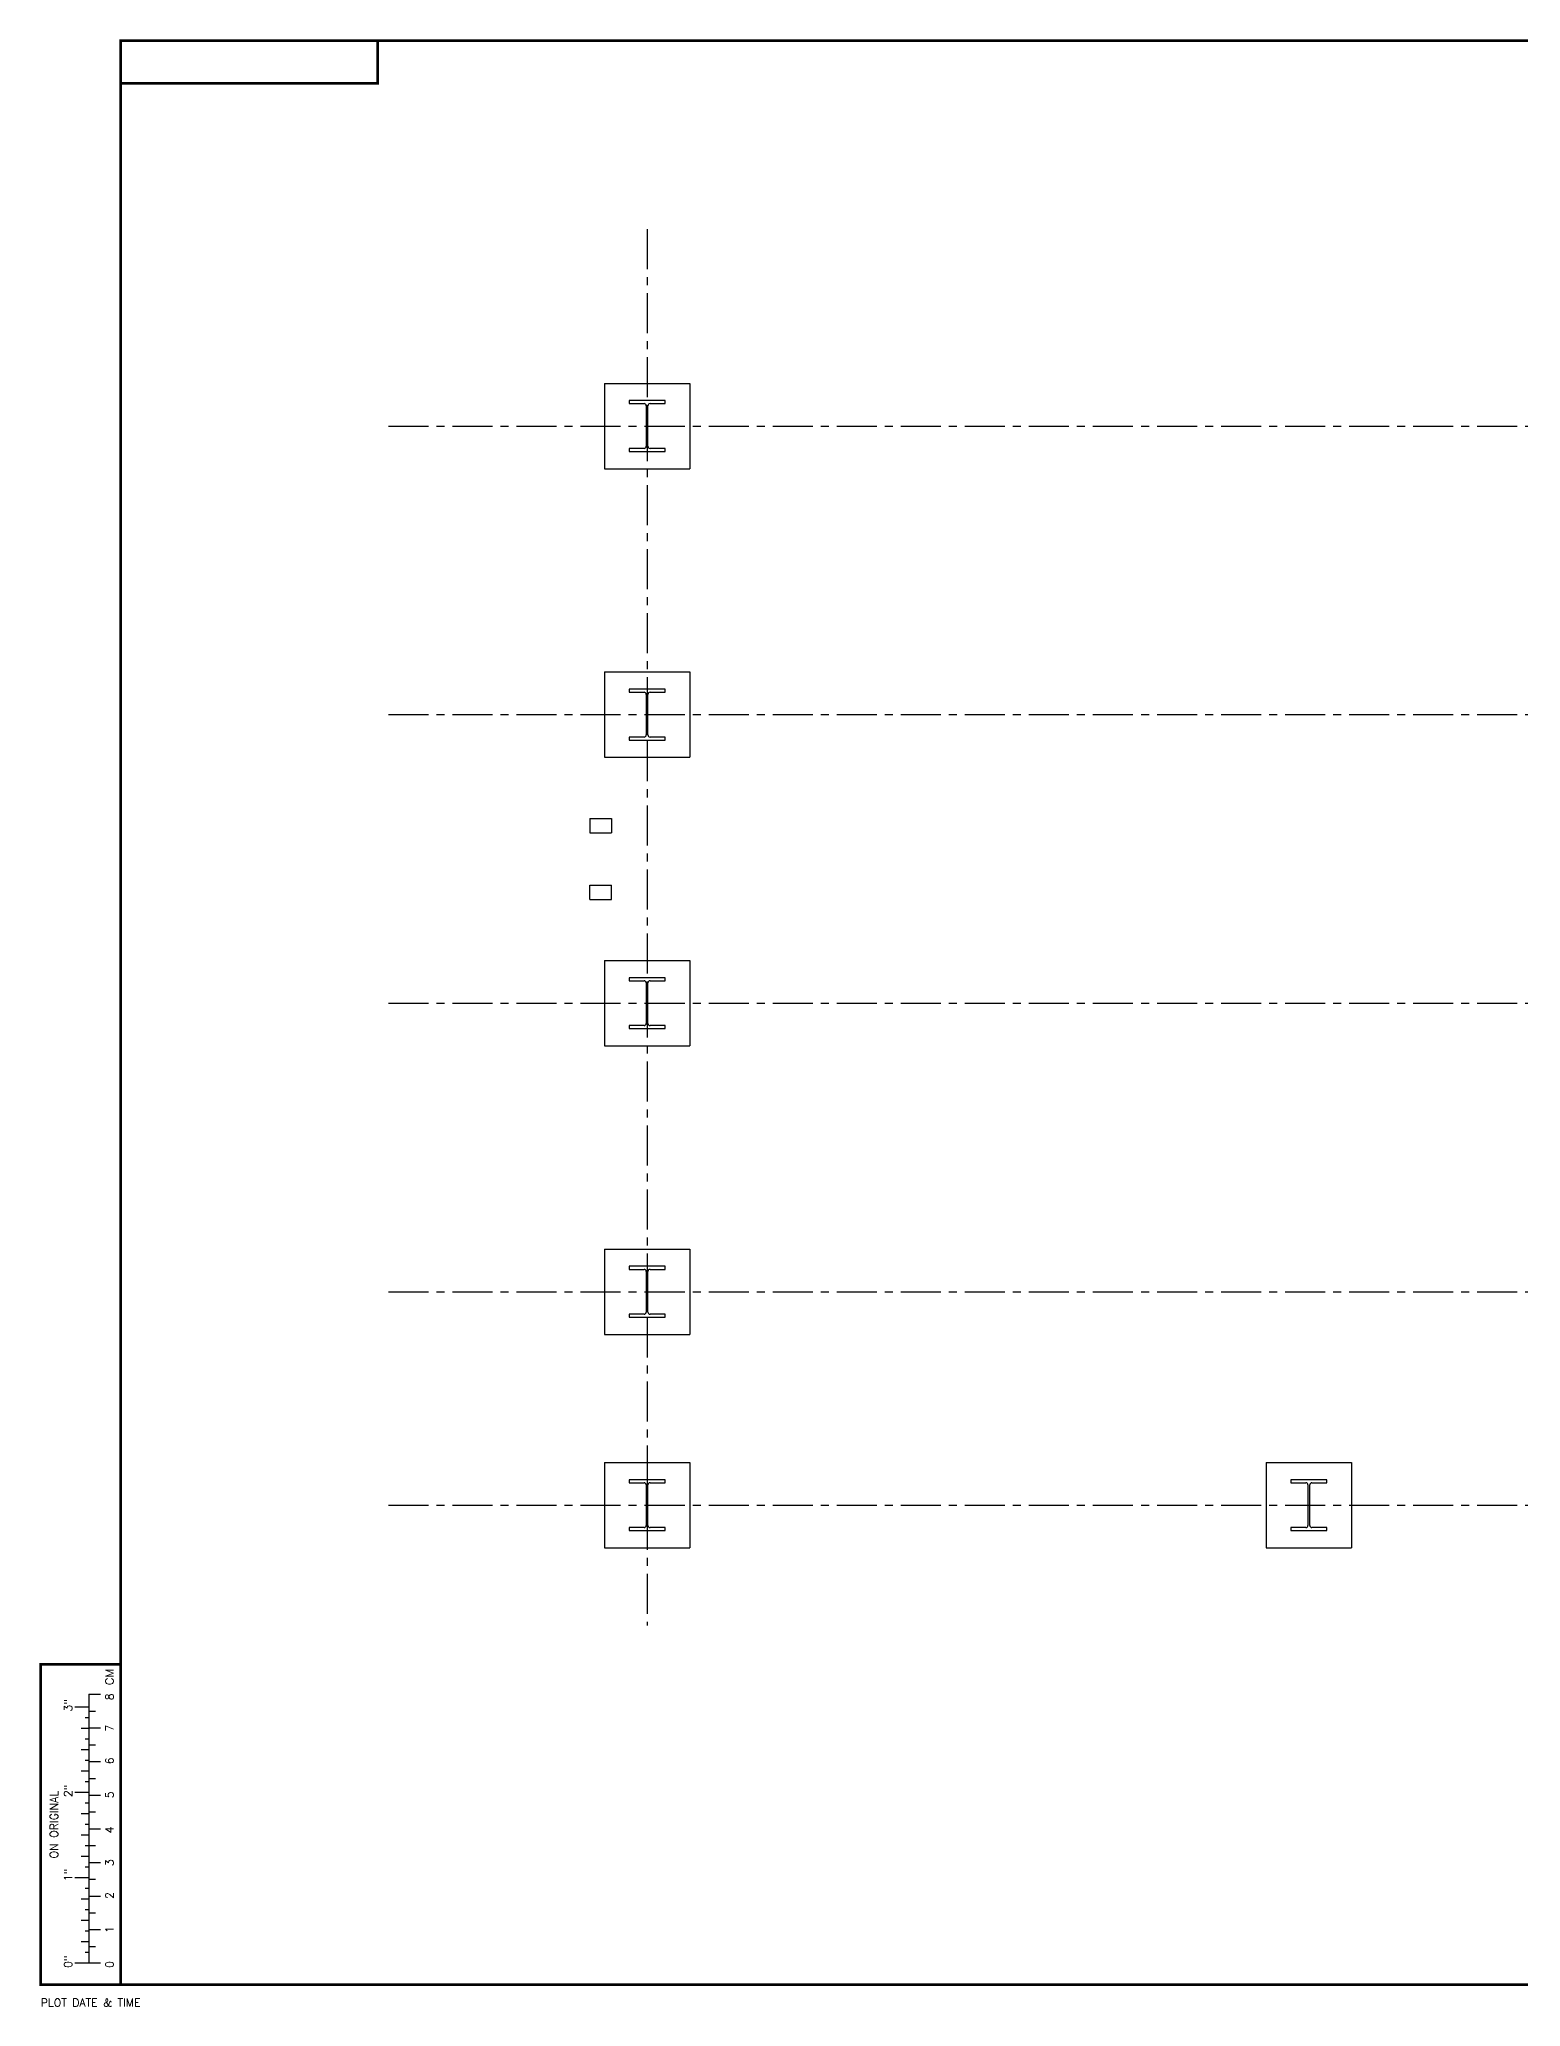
# Model space of a CAD drawing. Header units: inches. Extents: x 4 to 836, y 12 to 568.
# Drawn here: x 4 to 420, y 15 to 568 of the extents above; entities that cross this region are included whole.
import ezdxf
from ezdxf.enums import TextEntityAlignment as Align

# ---------------------------------------------------------------- set-up
doc = ezdxf.new("R2010")
doc.units = ezdxf.units.IN
doc.header["$LTSCALE"] = 9
doc.header["$MEASUREMENT"] = 0
doc.linetypes.add('CENTER', pattern=[2, 1.25, -0.25, 0.25, -0.25])
doc.layers.add('BORDER', color=7, linetype='Continuous')
doc.layers.add('CEN', color=9, linetype='CENTER')
doc.styles.add('BORDER2', font='ROMANS', dxfattribs={"width": 0.8, "height": 0.12})
doc.styles.add('ROMAND', font='romand.shx', dxfattribs={"height": 4.5})
doc.styles.add('ROMANS', font='romans.shx', dxfattribs={"height": 3})
doc.styles.add('USSLOGOBOLD', font='sanssb__.ttf')

# ---------------------------------------------------------------- blocks, each defined once
blk = doc.blocks.new('USS-GW_border')
at = {"layer": 'BORDER'}
for p, q in [((0.7279325736032919, 4.275287891550522), (0.8636974279407583, 4.275287891550522)), ((0.7298507139385267, 1.129004165987414), (0.7298507139385267, 4.275287891550522)), ((0.7279325736032919, 4.124887891550525), (0.5640635299560389, 4.124887891550525)), ((0.7279325736032919, 3.999887891550525), (0.68509306657719, 3.999887891550525)), ((0.7279325736032919, 4.078387891550523), (0.8037701816526182, 4.078387891550523)), ((0.7279325736032919, 3.874887891550525), (0.6357412166928301, 3.874887891550525)), ((0.7279325736032919, 3.749887891550525), (0.68509306657719, 3.749887891550525)), ((0.7279325736032919, 3.881487891550523), (0.8636974279407583, 3.881487891550523)), ((0.7279325736032919, 3.624887891550525), (0.6357412166928301, 3.624887891550525)), ((0.7279325736032919, 3.499887891550525), (0.68509306657719, 3.499887891550525)), ((0.7279325736032919, 3.684587891550524), (0.8037701816526182, 3.684587891550524)), ((0.7279325736032919, 3.487687891550525), (0.8636974279407583, 3.487687891550525)), ((0.7279325736032919, 3.374887891550525), (0.6357412166928301, 3.374887891550525)), ((0.7279325736032919, 3.249887891550525), (0.68509306657719, 3.249887891550525)), ((0.7279325736032919, 3.290787891550525), (0.8037701816526182, 3.290787891550525)), ((0.7279325736032919, 3.124887891550525), (0.5640635299560389, 3.124887891550525)), ((0.7279325736032919, 2.999887891550525), (0.68509306657719, 2.999887891550525)), ((0.7279325736032919, 3.093887891550526), (0.8636974279407583, 3.093887891550526)), ((0.7279325736032919, 2.874887891550525), (0.6357412166928301, 2.874887891550525)), ((0.7279325736032919, 2.896987891550526), (0.8037701816526182, 2.896987891550526)), ((0.7279325736032919, 2.624887891550525), (0.6357412166928301, 2.624887891550525)), ((0.7279325736032919, 2.749887891550525), (0.68509306657719, 2.749887891550525)), ((0.7279325736032919, 2.700087891550523), (0.8636974279407583, 2.700087891550523)), ((0.7279325736032919, 2.374887891550525), (0.6357412166928301, 2.374887891550525)), ((0.7279325736032919, 2.499887891550525), (0.68509306657719, 2.499887891550525)), ((0.7279325736032919, 2.503187891550524), (0.8037701816526182, 2.503187891550524)), ((0.7279325736032919, 2.306287891550525), (0.8636974279407583, 2.306287891550525)), ((0.7279325736032919, 2.124887891550525), (0.5640635299560389, 2.124887891550525)), ((0.7279325736032919, 2.249887891550525), (0.68509306657719, 2.249887891550525)), ((0.7298507139385267, 2.109387891550525), (0.8037701816526182, 2.109387891550525)), ((0.7279325736032919, 1.874887891550525), (0.6357412166928301, 1.874887891550525)), ((0.7279325736032919, 1.999887891550525), (0.68509306657719, 1.999887891550525)), ((0.7279325736032919, 1.912487891550526), (0.8636974279407583, 1.912487891550526)), ((0.7279325736032919, 1.624887891550525), (0.6357412166928301, 1.624887891550525)), ((0.7279325736032919, 1.749887891550525), (0.68509306657719, 1.749887891550525)), ((0.7279325736032919, 1.715587891550523), (0.8037701816526182, 1.715587891550523)), ((0.7279325736032919, 1.499887891550525), (0.68509306657719, 1.499887891550525)), ((0.7279325736032919, 1.518687891550523), (0.8636974279407583, 1.518687891550523)), ((0.7279325736032919, 1.374887891550525), (0.6357412166928301, 1.374887891550525)), ((0.7279325736032919, 1.249887891550525), (0.68509306657719, 1.249887891550525)), ((0.7279325736032919, 1.321787891550524), (0.8037701816526182, 1.321787891550524)), ((0.5640635299560389, 1.129004165987414), (0.8636974279407583, 1.129004165987414))]:
    blk.add_line(p, q, dxfattribs=at)
blk.add_lwpolyline([(4.108700664159099, 23.64488789155053, 0.0313, 0.0313, 0), (4.108700664159099, 23.14488789155053, 0.03125, 0.03125, 0), (1.100062386569872, 23.14488789155053, 0, 0, 0)], format="xyseb", dxfattribs=at)
for points, const_width in [([(1.100062386569872, 0.8748878915505252), (34.63631238656987, 0.8748878915505252), (34.63631238656987, 23.64488789155053), (1.100062386569872, 23.64488789155053), (1.100062386569872, 0.8748878915505252)], 0.0309375), ([(1.100062386569872, 0.8748878915505252), (0.1625623865698722, 0.8748878915505252), (0.1625623865698722, 4.624887891550525), (1.100062386569872, 4.624887891550525)], 0.03125)]:
    blk.add_lwpolyline(points, dxfattribs=dict(at, const_width=const_width))
at = {"layer": 'BORDER', "style": 'ROMANS', "width": 1.050480776241456}
blk.add_text('CM', height=0.09375, rotation=90, dxfattribs=at).set_placement((1.015508798060219, 4.381903843136829), (1.015508798060219, 4.574179342359595), align=Align.FIT)
at = {"layer": 'BORDER', "style": 'ROMANS'}
for s, p in [('3"', (0.5305405288680819, 4.073402109309252)), ('8', (1.015508798060219, 4.205412153551751)), ('7', (1.015508798060219, 3.838079856529152)), ('6', (1.015508798060219, 3.454963749868863)), ('2"', (0.5305405288680819, 3.071847643208574)), ('5', (1.015508798060219, 3.057498725356129)), ('4', (1.015508798060219, 2.645684782990947)), ('3', (1.015508798060219, 2.262568676330658)), ('1"', (0.5305405288680819, 2.086076986745581)), ('2', (1.015508798060219, 1.87945256967037)), ('1', (1.015508798060219, 1.481987545157632)), ('0"', (0.5305405288680819, 1.070173602792454)), ('0', (1.015508798060219, 1.070173602792454))]:
    blk.add_text(s, height=0.09375, rotation=90, dxfattribs=at).set_placement(p)
blk.add_text('ON ORIGINAL', height=0.09375, rotation=90, dxfattribs=at).set_placement((0.3652878800798136, 2.748996991528553), align=Align.CENTER)
blk.add_text('PLOT DATE & TIME', height=0.09375, dxfattribs=at).set_placement((0.1625623865698686, 0.6637207892314141), align=Align.MIDDLE_LEFT)
at = {"layer": 'BORDER', "color": 4, "style": 'ROMAND', "flags": 8}
blk.add_attdef('UPPER_DWG_NO', text='', height=0.25, rotation=180, dxfattribs=at).set_placement((2.604381525364482, 23.39488789155053), align=Align.MIDDLE_CENTER)
at = {"layer": 'BORDER', "color": 4, "style": 'ROMANS', "width": 0.85, "flags": 8}
for tag, p in [('LINE_1', (29.66751920251926, 3.873879415603681)), ('LINE_2', (29.66751920251926, 3.567562891550526)), ('LINE_3', (29.66751920251926, 3.260237891550524)), ('LINE_4', (29.66751920251926, 2.952715129889401))]:
    blk.add_attdef(tag, p, '', height=0.1875, dxfattribs=at)
at = {"layer": 'BORDER', "color": 6, "style": 'BORDER2', "flags": 12}
blk.add_attdef('PROJECT', text='', height=0.1547662072298731, dxfattribs=at).set_placement((22.53078630814451, 2.741052167316309), align=Align.MIDDLE_LEFT)
at = {"layer": 'BORDER', "color": 3, "style": 'ROMANS', "width": 0.85}
for tag, p in [('7-LINE-TOP', (24.94881238656987, 2.760883669072985)), ('7-LINE', (24.94881238656987, 2.702553686912303)), ('7-LINE-BOT', (24.94881238656987, 2.641890505465191)), ('6-LINE-TOP', (24.94881238656987, 2.510883669072985)), ('6-LINE', (24.94881238656987, 2.452553686912303)), ('5-LINE-TOP', (24.94881238656987, 2.260883669072985)), ('6-LINE-BOT', (24.94881238656987, 2.391890505465191)), ('5-LINE', (24.94881238656987, 2.202553686912303)), ('5-LINE-BOT', (24.94881238656987, 2.141890505465191)), ('4-LINE-TOP', (24.94881238656987, 2.010883669072985)), ('4-LINE', (24.94881238656987, 1.952553686912303)), ('4-LINE-BOT', (24.94881238656987, 1.891890505465191)), ('3-LINE-TOP', (24.94881238656987, 1.760883669072985)), ('3-LINE', (24.94881238656987, 1.702553686912303)), ('3-LINE-BOT', (24.94881238656987, 1.641890505465191)), ('2-LINE-TOP', (24.94881238656987, 1.510883669072985)), ('2-LINE', (24.94881238656987, 1.452553686912303)), ('2-LINE-BOT', (24.94881238656987, 1.391890505465191)), ('1-LINE-TOP', (24.94881238656987, 1.260883669072985)), ('1-LINE', (24.94881238656987, 1.202553686912303)), ('1-LINE-BOT', (24.94881238656987, 1.141890505465191))]:
    blk.add_attdef(tag, p, '', height=0.09375, dxfattribs=at)
at = {"layer": 'BORDER', "color": 3, "style": 'ROMANS', "width": 0.6743476098191401}
for tag, p, p2 in [('7-DATE', (28.24133418376366, 2.702987891550524), (28.5965708710791, 2.702987891550524)), ('6-DATE', (28.24133418376366, 2.452987891550524), (28.5965708710791, 2.452987891550524)), ('5-DATE', (28.24133418376366, 2.202987891550524), (28.5965708710791, 2.202987891550524)), ('4-DATE', (28.24133418376366, 1.952987891550524), (28.5965708710791, 1.952987891550524)), ('3-DATE', (28.24133418376366, 1.702987891550524), (28.5965708710791, 1.702987891550524)), ('2-DATE', (28.24133418376366, 1.452987891550524), (28.5965708710791, 1.452987891550524)), ('1-DATE', (28.24133418376366, 1.202987891550524), (28.5965708710791, 1.202987891550524))]:
    blk.add_attdef(tag, text='', height=0.09375, dxfattribs=at).set_placement(p, p2, align=Align.FIT)
at = {"layer": 'BORDER', "color": 3, "style": 'ROMANS', "width": 0.85}
for tag, p in [('7-BY', (28.82381238656988, 2.749887891550525)), ('7-CHK', (29.26131238656987, 2.749887891550525)), ('6-BY', (28.82381238656988, 2.499887891550525)), ('6-CHK', (29.26131238656987, 2.499887891550525)), ('5-BY', (28.82381238656988, 2.249887891550525)), ('5-CHK', (29.26131238656987, 2.249887891550525)), ('4-BY', (28.82381238656988, 1.999887891550525)), ('4-CHK', (29.26131238656987, 1.999887891550525)), ('3-BY', (28.82381238656988, 1.749887891550525)), ('3-CHK', (29.26131238656987, 1.749887891550525)), ('2-BY', (28.82381238656988, 1.499887891550525)), ('2-CHK', (29.26131238656987, 1.499887891550525)), ('1-BY', (28.82381238656988, 1.249887891550525)), ('1-CHK', (29.26131238656987, 1.249887891550525))]:
    blk.add_attdef(tag, text='', height=0.09375, dxfattribs=at).set_placement(p, align=Align.MIDDLE_CENTER)
at = {"layer": 'BORDER', "color": 5, "style": 'USSLOGOBOLD', "width": 0.85}
blk.add_attdef('USS_FACILITY', (31.14125107697253, 2.481946462006), '', height=0.2591, dxfattribs=at)
at = {"layer": 'BORDER', "color": 6, "style": 'ROMANS', "width": 0.85, "flags": 8}
for tag, p in [('DRAWN', (29.94881238656987, 1.452018556292156)), ('CHECK', (31.69881238656987, 1.452018556292156)), ('SCALE', (33.82813152536448, 1.452018556292156)), ('PROJ', (31.07265504257292, 1.171737891550524)), ('JOB', (30.90079381602628, 0.9217378915505243))]:
    blk.add_attdef(tag, text='', height=0.15625, dxfattribs=at).set_placement(p, align=Align.CENTER)
at = {"layer": 'BORDER', "color": 6, "style": 'ROMANS', "flags": 8}
for tag, width, p, p2 in [('DDATE', 1.134637731824208, (30.42698256174318, 1.452018556292156), (31.21211134938939, 1.452018556292156)), ('CDATE', 1.112720509664177, (32.17698256174318, 1.452018556292156), (32.94694541441258, 1.452018556292156)), ('SCALEFIT', 1.51373873345122, (33.05885558541311, 1.453185155935372), (34.59061501807209, 1.453185155935372))]:
    blk.add_attdef(tag, text='', height=0.15625, dxfattribs=dict(at, width=width)).set_placement(p, p2, align=Align.FIT)
at = {"layer": 'BORDER', "color": 4, "style": 'ROMAND', "flags": 8}
blk.add_attdef('LOWER_DWG_NO', text='', height=0.25, dxfattribs=at).set_placement((33.14063152536448, 1.124887891550525), align=Align.MIDDLE_CENTER)
at = {"layer": 'BORDER', "color": 6, "style": 'ROMANS', "width": 0.85, "flags": 8}
blk.add_attdef('DIV', text='', height=0.1875, dxfattribs=at).set_placement((34.57381238656986, 0.6873878915505252), align=Align.MIDDLE_CENTER)

msp = doc.modelspace()

# ---------------------------------------------------------------- linework, layer by layer
at = {"color": 7, "linetype": 'Continuous', "lineweight": 25}
for p, q in [((162.3234690721397, 471.1424411930487), (162.3234690721397, 447.1424411930489)), ((162.3234690721397, 471.1424411930487), (186.3234690721397, 471.1424411930487)), ((186.3234690721397, 471.1424411930487), (186.3234690721397, 447.1424411930489)), ((169.2584690721398, 466.2974411930489), (169.2584690721398, 465.4424411930488)), ((179.3884690721397, 466.2974411930489), (169.2584690721398, 466.2974411930489)), ((169.2584690721398, 465.4424411930488), (173.4684690721396, 465.4424411930488)), ((174.0684690721397, 464.8424411930488), (174.0684690721397, 453.4424411930487)), ((174.57846907214, 453.4424411930487), (174.57846907214, 464.8424411930488)), ((175.1784690721398, 465.4424411930488), (179.3884690721397, 465.4424411930488)), ((179.3884690721397, 465.4424411930488), (179.3884690721397, 466.2974411930489)), ((169.2584690721398, 452.8424411930488), (169.2584690721398, 451.9874411930488)), ((173.4684690721396, 452.8424411930488), (169.2584690721398, 452.8424411930488)), ((169.2584690721398, 451.9874411930488), (179.3884690721397, 451.9874411930488)), ((179.3884690721397, 452.8424411930488), (175.1784690721398, 452.8424411930488)), ((179.3884690721397, 451.9874411930488), (179.3884690721397, 452.8424411930488)), ((162.3234690721397, 447.1424411930489), (186.3234690721397, 447.1424411930489)), ((162.3234690721397, 390.0191078597154), (186.3234690721397, 390.0191078597154)), ((162.3234690721397, 390.0191078597154), (162.3234690721397, 366.0191078597155)), ((186.3234690721397, 390.0191078597154), (186.3234690721397, 366.0191078597155)), ((169.2584690721398, 385.1741078597155), (169.2584690721398, 384.3191078597154)), ((179.3884690721397, 385.1741078597155), (169.2584690721398, 385.1741078597155)), ((169.2584690721398, 384.3191078597154), (173.4684690721396, 384.3191078597154)), ((174.0684690721395, 383.7191078597154), (174.0684690721395, 372.3191078597153)), ((174.57846907214, 372.3191078597153), (174.57846907214, 383.7191078597154)), ((175.1784690721398, 384.3191078597154), (179.3884690721397, 384.3191078597154)), ((179.3884690721397, 384.3191078597154), (179.3884690721397, 385.1741078597155)), ((169.2584690721398, 371.7191078597154), (169.2584690721398, 370.8641078597154)), ((173.4684690721396, 371.7191078597154), (169.2584690721398, 371.7191078597154)), ((169.2584690721398, 370.8641078597154), (179.3884690721397, 370.8641078597154)), ((179.3884690721397, 371.7191078597154), (175.1784690721398, 371.7191078597154)), ((179.3884690721397, 370.8641078597154), (179.3884690721397, 371.7191078597154)), ((162.3234690721397, 366.0191078597155), (186.3234690721397, 366.0191078597155)), ((158.2784690721396, 348.8324411930372), (164.2784690721396, 348.8324411930372)), ((158.2784690721396, 348.8324411930372), (158.2784690721396, 344.8324411930372)), ((164.2784690721396, 348.8324411930372), (164.2784690721396, 344.8324411930372)), ((158.2784690721396, 344.8324411930372), (164.2784690721396, 344.8324411930372)), ((158.2784690721396, 326.0824411930372), (158.2784690721396, 330.0824411930372)), ((158.2784690721396, 330.0824411930372), (164.2784690721396, 330.0824411930372)), ((164.2784690721396, 326.0824411930372), (164.2784690721396, 330.0824411930372)), ((158.2784690721396, 326.0824411930372), (164.2784690721396, 326.0824411930372)), ((162.3234690721397, 308.895774526382), (186.3234690721397, 308.895774526382)), ((162.3234690721397, 308.895774526382), (162.3234690721397, 284.8957745263822)), ((186.3234690721397, 308.895774526382), (186.3234690721397, 284.8957745263822)), ((169.2584690721398, 304.0507745263822), (169.2584690721398, 303.1957745263822)), ((179.3884690721397, 304.0507745263822), (169.2584690721398, 304.0507745263822)), ((169.2584690721398, 303.1957745263822), (173.4684690721396, 303.1957745263822)), ((174.0684690721395, 302.5957745263822), (174.0684690721395, 291.1957745263821)), ((174.57846907214, 291.1957745263821), (174.57846907214, 302.5957745263822)), ((175.1784690721398, 303.1957745263822), (179.3884690721397, 303.1957745263822)), ((179.3884690721397, 303.1957745263822), (179.3884690721397, 304.0507745263822)), ((169.2584690721398, 290.5957745263822), (169.2584690721398, 289.7407745263821)), ((173.4684690721396, 290.5957745263822), (169.2584690721398, 290.5957745263822)), ((169.2584690721398, 289.7407745263821), (179.3884690721397, 289.7407745263821)), ((179.3884690721397, 290.5957745263822), (175.1784690721398, 290.5957745263822)), ((179.3884690721397, 289.7407745263821), (179.3884690721397, 290.5957745263822)), ((162.3234690721397, 284.8957745263822), (186.3234690721397, 284.8957745263822)), ((162.3234690721397, 227.7724411930487), (162.3234690721397, 203.7724411930487)), ((162.3234690721397, 227.7724411930487), (186.3234690721397, 227.7724411930487)), ((186.3234690721397, 227.7724411930487), (186.3234690721397, 203.7724411930489)), ((169.2584690721398, 222.9274411930488), (169.2584690721398, 222.0724411930488)), ((179.3884690721397, 222.9274411930488), (169.2584690721398, 222.9274411930488)), ((169.2584690721398, 222.0724411930488), (173.4684690721396, 222.0724411930488)), ((174.0684690721395, 221.4724411930488), (174.0684690721395, 210.0724411930488)), ((174.57846907214, 210.0724411930488), (174.57846907214, 221.4724411930488)), ((175.1784690721398, 222.0724411930488), (179.3884690721397, 222.0724411930488)), ((179.3884690721397, 222.0724411930488), (179.3884690721397, 222.9274411930488)), ((169.2584690721398, 209.4724411930487), (169.2584690721398, 208.6174411930487)), ((173.4684690721396, 209.4724411930487), (169.2584690721398, 209.4724411930487)), ((169.2584690721398, 208.6174411930487), (179.3884690721397, 208.6174411930487)), ((179.3884690721397, 209.4724411930487), (175.1784690721398, 209.4724411930487)), ((179.3884690721397, 208.6174411930487), (179.3884690721397, 209.4724411930487)), ((162.3234690721397, 203.7724411930487), (186.3234690721397, 203.7724411930489)), ((162.3234690721397, 167.7724411930487), (162.3234690721397, 143.7724411930487)), ((162.3234690721397, 167.7724411930487), (186.3234690721397, 167.7724411930487)), ((186.3234690721397, 167.7724411930487), (186.3234690721397, 143.7724411930489)), ((348.3234690721392, 167.7724411930487), (348.3234690721392, 143.7724411930487)), ((348.3234690721392, 167.7724411930487), (372.3234690721394, 167.7724411930487)), ((372.3234690721394, 167.7724411930487), (372.3234690721394, 143.7724411930487)), ((169.2584690721398, 162.9274411930487), (169.2584690721398, 162.0724411930487)), ((179.3884690721397, 162.9274411930487), (169.2584690721398, 162.9274411930487)), ((169.2584690721398, 162.0724411930487), (173.4684690721396, 162.0724411930487)), ((174.0684690721395, 161.4724411930488), (174.0684690721395, 150.0724411930487)), ((174.57846907214, 150.0724411930487), (174.57846907214, 161.4724411930488)), ((175.1784690721398, 162.0724411930487), (179.3884690721397, 162.0724411930487)), ((179.3884690721397, 162.0724411930487), (179.3884690721397, 162.9274411930487)), ((355.2584690721391, 162.9274411930486), (355.2584690721391, 162.0724411930486)), ((365.3884690721392, 162.9274411930486), (355.2584690721391, 162.9274411930486)), ((355.2584690721391, 162.0724411930486), (359.4684690721392, 162.0724411930486)), ((360.0684690721391, 161.4724411930486), (360.0684690721391, 150.0724411930486)), ((360.5784690721392, 150.0724411930486), (360.5784690721392, 161.4724411930486)), ((361.1784690721391, 162.0724411930486), (365.3884690721392, 162.0724411930486)), ((365.3884690721392, 162.0724411930486), (365.3884690721392, 162.9274411930486)), ((169.2584690721398, 149.4724411930487), (169.2584690721398, 148.6174411930488)), ((173.4684690721396, 149.4724411930487), (169.2584690721398, 149.4724411930487)), ((179.3884690721397, 149.4724411930487), (175.1784690721398, 149.4724411930488)), ((179.3884690721397, 148.6174411930488), (179.3884690721397, 149.4724411930487)), ((359.4684690721392, 149.4724411930486), (355.2584690721391, 149.4724411930486)), ((355.2584690721391, 149.4724411930486), (355.2584690721391, 148.6174411930486)), ((365.3884690721392, 149.4724411930486), (361.1784690721391, 149.4724411930486)), ((365.3884690721392, 148.6174411930486), (365.3884690721392, 149.4724411930486)), ((169.2584690721398, 148.6174411930488), (179.3884690721397, 148.6174411930488)), ((355.2584690721391, 148.6174411930486), (365.3884690721392, 148.6174411930486)), ((162.3234690721397, 143.7724411930487), (186.3234690721397, 143.7724411930489)), ((348.3234690721392, 143.7724411930487), (372.3234690721394, 143.7724411930487))]:
    msp.add_line(p, q, dxfattribs=at)
for centre, radius, start, end in [((173.4684690721396, 464.8424411930488), 0.5999999999999661, 0, 90), ((175.1784690721398, 464.8424411930488), 0.5999999999999661, 90, 180), ((173.4684690721396, 453.4424411930487), 0.5999999999999661, 270, 0), ((175.1784690721398, 453.4424411930487), 0.5999999999999661, 180, 270), ((173.4684690721396, 383.7191078597154), 0.5999999999999661, 0, 90), ((175.1784690721398, 383.7191078597154), 0.5999999999999661, 90, 180), ((173.4684690721396, 372.3191078597153), 0.5999999999999661, 270, 0), ((175.1784690721398, 372.3191078597153), 0.5999999999999661, 180, 270), ((173.4684690721396, 302.5957745263822), 0.5999999999999661, 0, 90), ((175.1784690721398, 302.5957745263822), 0.5999999999999661, 90, 180), ((173.4684690721396, 291.1957745263821), 0.5999999999999661, 270, 0), ((175.1784690721398, 291.1957745263821), 0.5999999999999661, 180, 270), ((173.4684690721396, 221.4724411930488), 0.5999999999999661, 0, 90), ((175.1784690721398, 221.4724411930488), 0.5999999999998809, 90, 180), ((173.4684690721396, 210.0724411930488), 0.6000000000000514, 270, 0), ((175.1784690721398, 210.0724411930488), 0.6000000000000514, 180, 270), ((173.4684690721396, 161.4724411930488), 0.5999999999999661, 0, 90), ((175.1784690721398, 161.4724411930488), 0.5999999999998809, 90, 180), ((359.4684690721392, 161.4724411930486), 0.6000000000000514, 0, 90), ((361.1784690721391, 161.4724411930486), 0.6000000000000514, 90, 180), ((173.4684690721396, 150.0724411930487), 0.6000000000000514, 270, 0), ((175.1784690721398, 150.0724411930487), 0.5999999999999661, 180, 270), ((359.4684690721392, 150.0724411930486), 0.5999999999999661, 270, 0), ((361.1784690721391, 150.0724411930486), 0.5999999999999661, 180, 270)]:
    msp.add_arc(centre, radius, start, end, dxfattribs=at)
at = {"layer": 'CEN'}
for p, q in [((174.3234690721398, 514.5174784250636), (174.3234690721398, 121.9548202216981)), ((101.6395110330131, 459.1424411930488), (591.3854832611987, 459.1424411930488)), ((101.6395110330131, 378.0191078597154), (591.3854832611987, 378.0191078597154)), ((101.6395110330131, 296.8957745263822), (591.3854832611987, 296.8957745263822)), ((101.6395110330131, 215.7724411930488), (591.3854832611987, 215.7724411930488)), ((101.639511033016, 155.7724411930488), (591.3854832612014, 155.7724411930488))]:
    msp.add_line(p, q, dxfattribs=at)

# ---------------------------------------------------------------- block references
at = {"layer": 'CEN', "xscale": 24, "yscale": 24, "zscale": 24}
msp.add_blockref('USS-GW_border', (0, 0), dxfattribs=at)

doc.saveas('drawing.dxf')
